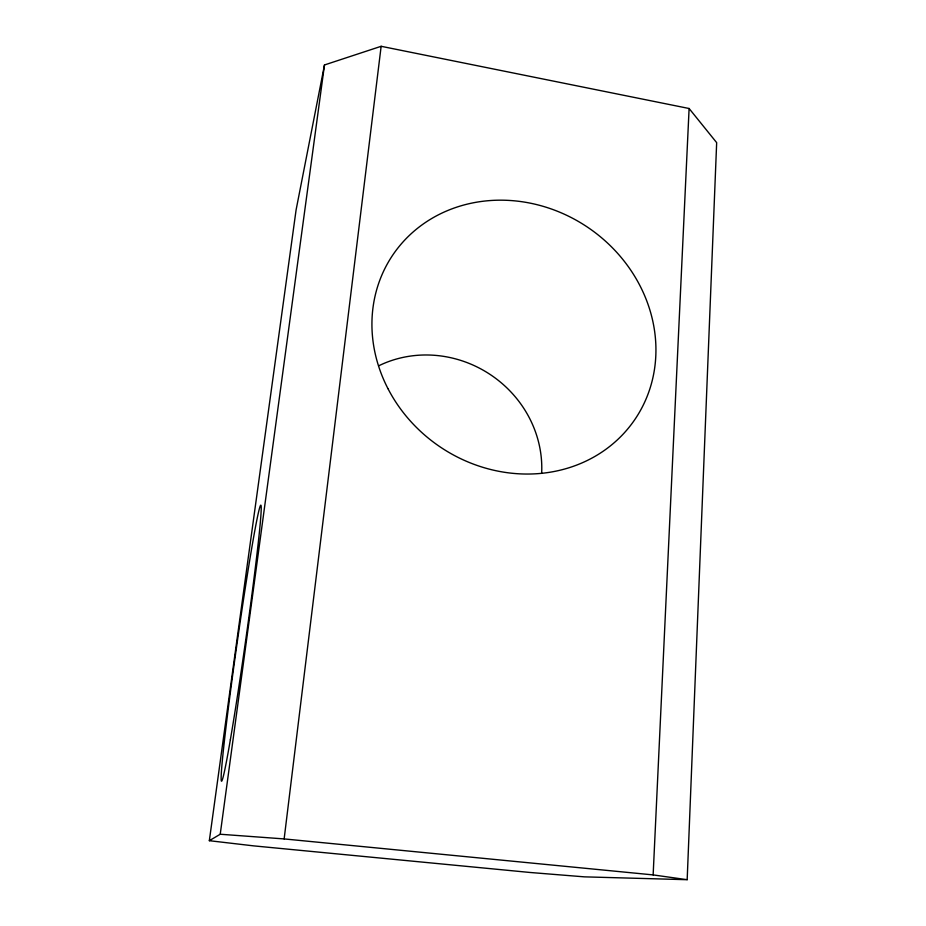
<?xml version="1.0" encoding="UTF-8"?>
<svg xmlns="http://www.w3.org/2000/svg" width="926" height="926" viewBox="0 0 926 926"><rect width="100%" height="100%" fill="white"/><g stroke="black" fill="none" stroke-linecap="round" stroke-linejoin="round"><path stroke-width="1.39" d="M687.173 879.7L716.666 142.65L689.106 108.504L381.142 46.3L324.482 64.959L296.1 209.889L209.334 840.692L253.516 845.855L529.938 872.466L584.422 876.853L687.173 879.7L653.143 874.908L284.143 838.921L220.226 834.245L209.334 840.692M653.143 874.908L689.106 108.504M284.143 838.921L381.142 46.3M220.226 834.245L324.482 64.959M379.023 365.654A111.548 104.939 33.4 0 1 490.039 374.405A111.548 104.939 33.4 0 1 541.664 473.047M230.366 739.724A139.259 4.04 -81.9 0 0 261.213 508.733A139.259 4.04 -81.9 0 0 232.449 676.721A139.259 4.04 -81.9 0 0 230.366 739.724M387.948 388.619A146.331 132.291 34.4 0 0 633.662 421.237A146.331 132.291 34.4 0 0 520.157 201.474A146.331 132.291 34.4 0 0 387.948 388.619"/></g></svg>
